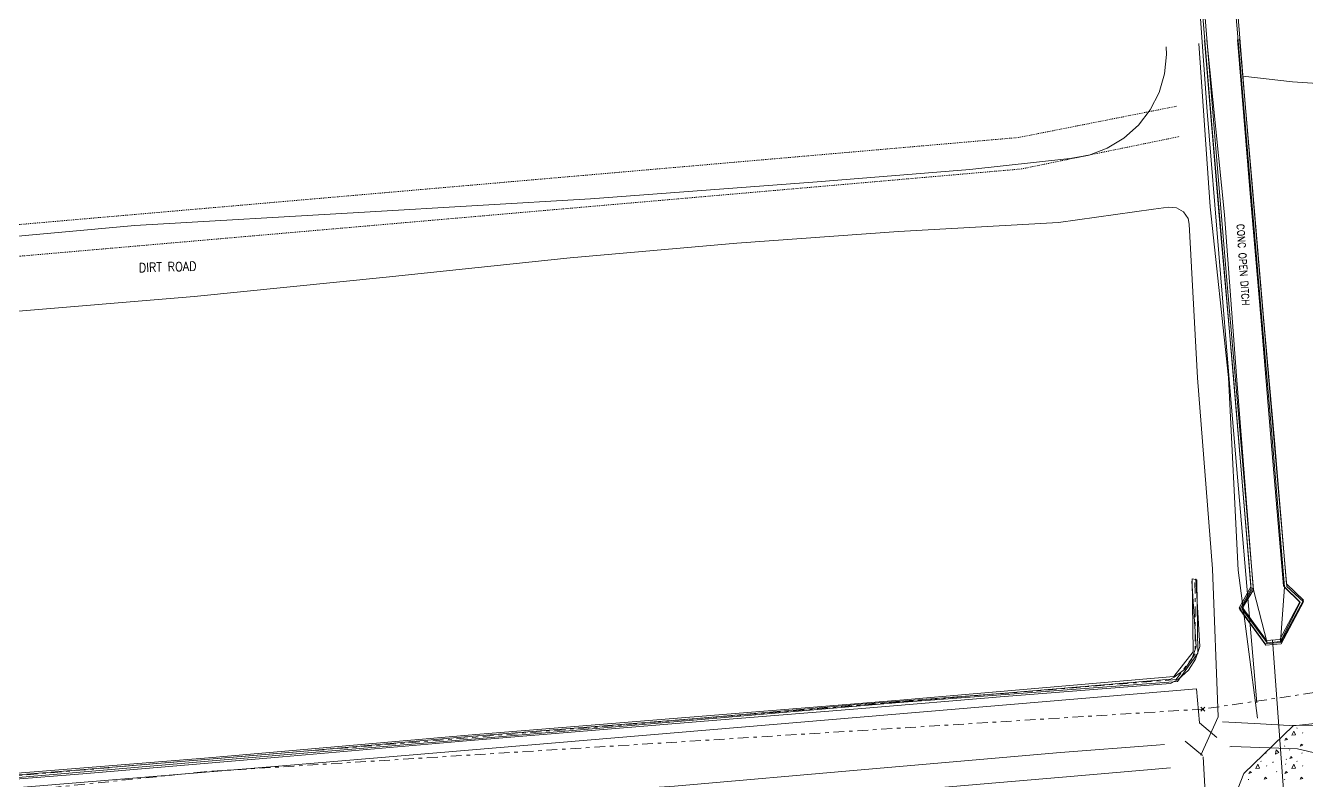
# Model space of a CAD drawing. Header units: metres. Extents: x -703672 to 3951284, y -4124475 to 4104628.
# Drawn here: x 328036.7 to 328178.7, y 4104339.4 to 4104423 of the extents above; entities that cross this region are included whole.
import ezdxf
from ezdxf.enums import TextEntityAlignment as Align

# ---------------------------------------------------------------- set-up
doc = ezdxf.new("R2010")
doc.units = ezdxf.units.M
doc.header["$MEASUREMENT"] = 0
doc.linetypes.add('DGN Style 4', pattern=[0.014126028800000004, 0.007063014400000002, -0.003531507200000001, 0, -0.003531507200000001])
doc.linetypes.add('DGN Style 7', pattern=[2.6567653376214695, 1.195544401929661, -0.5313530675242938, 0.3985148006432204, -0.5313530675242938])
for name, color, linetype, lineweight in [('C-PROP-BASE', 2, 'CONLMT', 0), ('C-ROAD-UPVD', 253, 'Continuous', 0), ('V-ANNO-PATT', 9, 'Continuous', 0), ('V-DTCH-BOTD', 252, 'Continuous', 0), ('V-DTCH-CNTR', 252, 'DGN Style 7', 0), ('V-DTCH-TOP~', 252, 'Continuous', 0), ('V-PVMT-GRVL', 9, 'Continuous', 0), ('V-ROAD-ASPH', 9, 'Continuous', 0), ('V-SITE-FENC', 251, 'FENCE', 0), ('V-SITE-STRC', 253, 'Continuous', 0), ('V-SITE-WALK', 7, 'Continuous', 0), ('V-STRM-CULV', 3, 'CULVRT', 0), ('V-TOPO-BKLN', 7, 'DGN Style 4', 0)]:
    doc.layers.add(name, color=color, linetype=linetype, lineweight=lineweight)
doc.styles.add('Style-STANDARD', font='STANDARD.shx')
doc.styles.add('Style-WORKING', font='WORKING.shx')
doc.linetypes.add('CONLMT', pattern='A,0.10417,-0.00902625,[2,dgnlstyle-tsaec.shx,S=4.133597883597883e-05,R=0,X=0,Y=0],-0.00902625', length=0.1222225)
doc.linetypes.add('CULVRT', pattern='A,0.10417,-0.009026500000000007,["C",Style-WORKING,S=0.0078125,R=0,X=-0.002799034118652344,Y=-0.00390625],-0.012933,["P",Style-WORKING,S=0.0078125,R=0,X=-0.002614498138427734,Y=-0.00390625],-0.009026499999999993', length=0.135156)
doc.linetypes.add('FENCE', pattern='A,0.1,-0.01302,[7,dgnlstyle-tsaec.shx,S=0.0001240079365079365,R=0,X=0,Y=0],-0.01302', length=0.12604)

msp = doc.modelspace()

# ---------------------------------------------------------------- linework, layer by layer
at = {"layer": 'C-PROP-BASE', "linetype": 'ByBlock'}
for p, q in [((328167.0074283276, 4104347.474535928), (328167.4564411339, 4104347.025523122)), ((328167.2321592376, 4104347.249805018), (328167.0076528346, 4104347.025298615)), ((328167.2321592376, 4104347.249805018), (328167.4568901471, 4104347.474535928))]:
    msp.add_line(p, q, dxfattribs=at)
at = {"layer": 'C-PROP-BASE', "color": 251, "linetype": 'DGN Style 7'}
msp.add_lwpolyline([(328187.445441134, 4104350.236523121), (328167.2321592374, 4104347.249805018), (328056.4761592374, 4104340.302805018), (328031.895441134, 4104337.751523121), (327998.2526528343, 4104335.392298615), (327901.5778901468, 4104327.682535928), (327842.5066528344, 4104322.350298615), (327761.854441134, 4104315.928523121), (327700.9154283279, 4104311.199535928), (327699.7364283279, 4104308.152535928), (327701.434934731, 4104292.330029524), (327748.1621592374, 4104295.672805018), (327799.734441134, 4104300.166523121), (327888.928441134, 4104307.539523121), (327931.035441134, 4104311.144523121), (328007.9748901468, 4104317.556535928), (328060.773428328, 4104322.472535928), (328102.285934731, 4104325.426029525), (328168.6741592374, 4104331.192805018), (328188.399934731, 4104330.571029525)], dxfattribs=at)
at = {"layer": 'C-ROAD-UPVD', "linetype": 'Continuous', "flags": 128}
for points in [[(328169.4149347311, 4104345.849029525), (328173.628934731, 4104345.619029525), (328176.8099347309, 4104345.436029525), (328180.1269347309, 4104345.472029524), (328182.5869347309, 4104345.681029525), (328185.1379347311, 4104346.278029525), (328186.6729347311, 4104347.103029524), (328187.9609347309, 4104348.562029525), (328189.0059347309, 4104350.810029524), (328189.4189347311, 4104352.304029525), (328189.6679347309, 4104354.221029525), (328189.739934731, 4104356.763029525), (328189.2799347311, 4104364.718029525), (328188.283934731, 4104376.946029525), (328187.214934731, 4104389.063029524), (328185.888934731, 4104404.869029525), (328185.473934731, 4104409.280029525), (328184.3339347311, 4104423.609029524), (328183.8539347309, 4104431.377029525), (328183.317934731, 4104439.095029525), (328182.550934731, 4104447.833029524), (328181.925934731, 4104455.278029525), (328181.533934731, 4104461.253029525), (328181.277934731, 4104465.816029524)], [(328204.196934731, 4104178.254029525), (328202.991934731, 4104196.134029524), (328199.7169347311, 4104235.808029525), (328195.3239347311, 4104288.930029524), (328192.845934731, 4104317.106029524), (328192.1779347309, 4104324.428029525), (328191.7719347309, 4104330.169029525), (328191.1679347309, 4104332.719029524), (328189.5909347311, 4104335.235029525), (328188.006934731, 4104337.312029525), (328185.3299347309, 4104339.629029525), (328183.263934731, 4104341.198029525), (328181.209934731, 4104342.037029525), (328177.709934731, 4104342.829029525), (328170.452934731, 4104343.098029525), (328170.2359347311, 4104343.068029525)]]:
    msp.add_lwpolyline(points, dxfattribs=at)
at = {"layer": 'V-ANNO-PATT'}
for p, q in [((328166.8450663734, 4104345.712889104, 9.731134898650758), (328168.771717117, 4104344.103596651, 9.731134898650758)), ((328177.6541435541, 4104345.156335176, 9.414936668490988), (328177.6896431412, 4104345.103039471, 9.414238743102516)), ((328165.2591273519, 4104343.71436925, 9.720145752980187), (328167.1857780954, 4104342.105076796, 9.720145752980187)), ((328178.2860391429, 4104344.592880581, 9.407403898608322), (328178.3216397457, 4104344.672774143, 9.408396776583807)), ((328174.1972226798, 4104342.337462324, 9.38122721845815), (328174.2328232834, 4104342.417455878, 9.382221365850633)), ((328176.2938286721, 4104343.172795012, 9.390572424817144), (328176.3027280612, 4104343.09290145, 9.38955281408709)), ((328176.8475249782, 4104342.701532987, 9.384257034963738), (328176.8830255818, 4104342.781526541, 9.385251242429831)), ((328178.197221958, 4104342.337462324, 9.378824274227199), (328178.2328225617, 4104342.417455878, 9.379818421619682)), ((328173.6541162485, 4104341.481331311, 9.370684729898464), (328173.6896158357, 4104341.428035606, 9.369986804509992)), ((328174.2860118374, 4104340.917876715, 9.363151960015799), (328174.3216124402, 4104340.997770277, 9.364144837991283)), ((328175.0053146793, 4104341.307545315, 9.367666768599648), (328175.0409152822, 4104341.387438877, 9.368659646575132)), ((328176.3906130148, 4104341.122060261, 9.364479800412823), (328176.4262136184, 4104341.202053816, 9.365473947805299)), ((328176.4579174661, 4104341.707313102, 9.371869268548863), (328176.4935170531, 4104341.654017396, 9.371171283086781)), ((328177.6541155268, 4104341.481331311, 9.368281785667513), (328177.6896151139, 4104341.428035606, 9.36758386027904)), ((328178.2860111156, 4104340.917876715, 9.360749015784847), (328178.3216117185, 4104340.997770277, 9.361741893760332)), ((328172.2938013666, 4104339.497791146, 9.346320486224627), (328172.3027007557, 4104339.417897584, 9.345300875494573)), ((328175.3961073033, 4104340.349622505, 9.355270986134556), (328175.4316068904, 4104340.296326799, 9.354573060746077)), ((328176.2938006449, 4104339.497791146, 9.343917541993676), (328176.3027000339, 4104339.417897584, 9.342897931263622))]:
    msp.add_line(p, q, dxfattribs=at)
at = {"layer": 'V-ANNO-PATT', "extrusion": (0.0006006876590527934, -0.01269417225921507, 0.9999192453218358), "flags": 128}
for points, elevation in [([(328177.0223706545, 4104016.27074668), (328177.2621706547, 4104016.72354668), (328177.4486706547, 4104016.306246679), (328177.0312706548, 4104016.27074668)], -51894.7179826045), ([(328173.0223706546, 4104012.59544668), (328173.2621706547, 4104013.048246679), (328173.4486706547, 4104012.630946679), (328173.0312706547, 4104012.59544668)], -51894.71798260447), ([(328177.0223706546, 4104012.595446679), (328177.2621706548, 4104013.048246681), (328177.4486706547, 4104012.63094668), (328177.0312706549, 4104012.59544668)], -51894.71798260444)]:
    msp.add_lwpolyline(points, dxfattribs=dict(at, elevation=elevation))
at = {"layer": 'V-ANNO-PATT', "extrusion": (0.0006006876698628727, -0.01269417227256787, 0.9999192453216598), "flags": 128}
for points, elevation in [([(328176.2636706526, 4104015.711246036), (328176.3701706525, 4104015.933246036), (328176.5477706526, 4104015.800046037), (328176.2636706526, 4104015.711246036)], -51894.71803386141), ([(328172.2636706525, 4104012.035946035), (328172.3701706526, 4104012.257946035), (328172.5477706526, 4104012.124746037), (328172.2636706525, 4104012.035946035)], -51894.71803386136), ([(328176.2636706526, 4104012.035946037), (328176.3701706526, 4104012.257946036), (328176.5477706523, 4104012.124746036), (328176.2636706526, 4104012.035946037)], -51894.71803386128)]:
    msp.add_lwpolyline(points, dxfattribs=dict(at, elevation=elevation))
at = {"layer": 'V-ANNO-PATT', "extrusion": (0.0006006876538932134, -0.01269417222115608, 0.9999192453223222), "flags": 128}
for points, elevation in [([(328177.9565706557, 4104015.076448638), (328178.0630706556, 4104015.298448639), (328178.2406706556, 4104015.165248639), (328177.9565706557, 4104015.076448638)], -51894.71782809062), ([(328173.9565706555, 4104011.401148637), (328174.0630706556, 4104011.623148639), (328174.2406706558, 4104011.489948639), (328173.9565706555, 4104011.401148637)], -51894.71782809072), ([(328177.9565706558, 4104011.401148639), (328178.0630706556, 4104011.62314864), (328178.2406706559, 4104011.489948637), (328177.9565706558, 4104011.401148639)], -51894.71782809071)]:
    msp.add_lwpolyline(points, dxfattribs=dict(at, elevation=elevation))
at = {"layer": 'V-ANNO-PATT', "extrusion": (0.000600687655939978, -0.01269417225747792, 0.9999192453218597), "elevation": -51894.71797649616, "flags": 128}
msp.add_lwpolyline([(328175.2127706555, 4104014.163046761), (328175.2831706551, 4104014.67054676), (328175.6011706555, 4104014.342146762), (328175.2210706554, 4104014.166046761)], dxfattribs=at)
at = {"layer": 'V-ANNO-PATT', "extrusion": (0.0006006876699047739, -0.01269417227251201, 0.9999192453216607), "elevation": -51894.71803361833, "flags": 128}
msp.add_lwpolyline([(328176.8003706525, 4104013.686546041), (328176.9069706525, 4104013.90854604), (328177.0845706526, 4104013.775346039), (328176.8003706525, 4104013.686546041)], dxfattribs=at)
at = {"layer": 'V-DTCH-BOTD'}
msp.add_polyline3d([(328167.6697645766, 4104421.385433134, 7.430472928052623), (328169.6369043214, 4104402.033349913, 7.515334482243119), (328170.9544131688, 4104384.186675567, 7.448944932455305), (328172.8225928656, 4104360.716553234, 7.455388678971822), (328171.5921633508, 4104358.552724953, 8.41247662692561), (328174.3018103733, 4104354.85857682, 6.747505806995079), (328175.7639547381, 4104354.949274003, 6.772891362368362), (328177.997207508, 4104359.149712567, 8.432473808262586), (328176.1563904924, 4104360.926479852, 7.444577086511586), (328174.7837689801, 4104377.308779457, 7.449488036805107), (328173.6956845541, 4104390.276033171, 7.469208722494969), (328172.4386259349, 4104404.834623686, 7.395757903853166), (328171.0542862643, 4104421.441540601, 7.361009399197201)], dxfattribs=at)
msp.add_polyline3d([(328167.6697645766, 4104421.385433134, 7.430472928052623), (328169.6369043214, 4104402.033349913, 7.515334482243119), (328170.9544131688, 4104384.186675567, 7.448944932455305), (328172.8225928656, 4104360.716553234, 7.455388678971822), (328171.5921633508, 4104358.552724953, 8.41247662692561), (328174.3018103733, 4104354.85857682, 6.747505806995079), (328175.7639547381, 4104354.949274003, 6.772891362368362), (328177.997207508, 4104359.149712567, 8.432473808262586), (328176.1563904924, 4104360.926479852, 7.444577086511586), (328174.7837689801, 4104377.308779457, 7.449488036805107), (328173.6956845541, 4104390.276033171, 7.469208722494969), (328172.4386259349, 4104404.834623686, 7.395757903853166), (328171.0542862643, 4104421.441540601, 7.361009399197201)], dxfattribs=at)
at = {"layer": 'V-DTCH-CNTR', "extrusion": (0.06530128671261759, -0.7885989937151128, 0.611430592189488), "elevation": -3215252.392714649, "flags": 128}
msp.add_lwpolyline([(665622.86764291, 2484413.302924959), (665645.669571981, 2484413.39369071), (665675.479704079, 2484413.38276592)], dxfattribs=at)
at = {"layer": 'V-DTCH-CNTR'}
msp.add_polyline3d([(328166.3560398786, 4104361.273004908, 7.657914997937823), (328166.3688010445, 4104353.382266067, 7.976894249058859), (328164.2534742805, 4104350.527566906, 8.071399338630812), (328133.5925106637, 4104348.055810469, 7.896157082629365), (328086.6053773959, 4104344.1411404, 7.833047497684184)], dxfattribs=at)
msp.add_polyline3d([(328166.3560398786, 4104361.273004908, 7.657914997937823), (328166.3688010445, 4104353.382266067, 7.976894249058859), (328164.2534742805, 4104350.527566906, 8.071399338630812), (328133.5925106637, 4104348.055810469, 7.896157082629365), (328086.6053773959, 4104344.1411404, 7.833047497684184)], dxfattribs=at)
at = {"layer": 'V-DTCH-TOP~'}
msp.add_line((328171.2543962546, 4104358.491268483, 9.3968763317867), (328174.1224335681, 4104354.477713409, 9.216044220028415), dxfattribs=at)
msp.add_line((328171.2543962546, 4104358.491268483, 9.3968763317867), (328174.1224335681, 4104354.477713409, 9.216044220028415), dxfattribs=at)
at = {"layer": 'V-DTCH-TOP~', "extrusion": (-0.04166432371847082, 0.4712468364149187, 0.8810167440508797), "elevation": 1920497.076317847, "flags": 128}
msp.add_lwpolyline([(-688226.1085090709, -3576485.542328771), (-688249.1926499367, -3576485.32789278), (-688278.9560204835, -3576485.281397265)], dxfattribs=at)
at = {"layer": 'V-DTCH-TOP~', "extrusion": (0.06744291315179615, -0.8112782907000764, 0.5807572543708447), "elevation": -3307633.250461575, "flags": 128}
msp.add_lwpolyline([(666934.158758082, 2359654.751590973), (666957.0154460012, 2359654.838300879), (666986.7496056021, 2359654.863369389)], dxfattribs=at)
at = {"layer": 'V-DTCH-TOP~'}
for points in [[(328174.1224335681, 4104354.477713409, 9.216044220028415), (328175.8868597369, 4104354.633997886, 9.137842558260502), (328178.3802459145, 4104359.308768348, 9.175893295880016), (328176.5197732621, 4104361.150623052, 9.275893126920408), (328175.1411663076, 4104377.451835006, 9.5282103335797), (328173.9573502758, 4104390.638242097, 9.47843239609243), (328172.7312941953, 4104405.003743632, 9.45587403392949), (328171.3099920459, 4104421.540952829, 9.37594746848552)], [(328174.1224335681, 4104354.477713409, 9.216044220028415), (328175.8868597369, 4104354.633997886, 9.137842558260502), (328178.3802459145, 4104359.308768348, 9.175893295880016), (328176.5197732621, 4104361.150623052, 9.275893126920408), (328175.1411663076, 4104377.451835006, 9.5282103335797), (328173.9573502758, 4104390.638242097, 9.47843239609243), (328172.7312941953, 4104405.003743632, 9.45587403392949), (328171.3099920459, 4104421.540952829, 9.37594746848552)], [(328167.4073106594, 4104421.343349601, 9.477695561165149), (328169.0544431836, 4104401.898734552, 9.530618299612868), (328170.622556912, 4104384.073883673, 9.435184034219546), (328172.5431292093, 4104360.802568661, 9.373668356972601), (328171.2543962546, 4104358.491268483, 9.3968763317867)], [(328167.4073106594, 4104421.343349601, 9.477695561165149), (328169.0544431836, 4104401.898734552, 9.530618299612868), (328170.622556912, 4104384.073883673, 9.435184034219546), (328172.5431292093, 4104360.802568661, 9.373668356972601), (328171.2543962546, 4104358.491268483, 9.3968763317867)], [(328166.561905005, 4104361.563289249, 8.314546553155324), (328166.6820269811, 4104353.441871958, 8.319626904103153), (328164.4090279861, 4104350.319492191, 8.307865754065567), (328133.604685827, 4104347.968598997, 8.235924082626738), (328086.5747488971, 4104343.956996401, 8.239326428682155)], [(328166.561905005, 4104361.563289249, 8.314546553155324), (328166.6820269811, 4104353.441871958, 8.319626904103153), (328164.4090279861, 4104350.319492191, 8.307865754065567), (328133.604685827, 4104347.968598997, 8.235924082626738), (328086.5747488971, 4104343.956996401, 8.239326428682155)], [(328166.561905005, 4104361.563289249, 8.314546553155324), (328166.0454710235, 4104361.705071463, 8.356554646392702), (328166.1522014316, 4104353.602095727, 8.317637149507846), (328164.0173142993, 4104350.860571424, 8.301429011232088), (328133.6100953913, 4104348.228301704, 8.282763376592854), (328086.6020656413, 4104344.416709495, 8.241367112068318)], [(328166.561905005, 4104361.563289249, 8.314546553155324), (328166.0454710235, 4104361.705071463, 8.356554646392702), (328166.1522014316, 4104353.602095727, 8.317637149507846), (328164.0173142993, 4104350.860571424, 8.301429011232088), (328133.6100953913, 4104348.228301704, 8.282763376592854), (328086.6020656413, 4104344.416709495, 8.241367112068318)]]:
    msp.add_polyline3d(points, dxfattribs=at)
at = {"layer": 'V-PVMT-GRVL', "linetype": 'Continuous'}
msp.add_line((328168.9389677484, 4104346.383976166, 9.596736698033617), (328167.0016210733, 4104342.141896567, 9.514535371467346), dxfattribs=at)
for points in [[(327904.8941486503, 4104384.349553173, 7.649499443213998), (327930.3047892101, 4104389.061757298, 7.66041450075744), (327956.9950572168, 4104393.253042408, 7.594784514513272), (327973.185093741, 4104394.897849075, 7.604787403898001), (327997.9661207724, 4104396.830996287, 7.663863315977551), (328024.0539711491, 4104398.600709626, 7.730585438380579), (328048.7794106845, 4104400.827706905, 7.959883273692739), (328074.2765193481, 4104402.309186641, 8.027972856747411), (328099.335624176, 4104403.817882222, 8.36450873807074), (328124.4526680995, 4104405.680197431, 8.424254247842242), (328141.383928054, 4104407.065589853, 8.427869318083353), (328152.4852677135, 4104408.289394715, 8.515807884920484), (328154.6077177707, 4104408.657533262, 8.620224830274793), (328156.6258147007, 4104409.410928919, 8.724641775624072), (328158.4702727039, 4104410.52371592, 8.829058720976136), (328160.0777673945, 4104411.957689788, 8.933475666338047), (328161.3931098695, 4104413.66361898, 9.000017692630855), (328162.3711414678, 4104415.582935115, 9.06655971892824), (328162.9782841679, 4104417.649743761, 9.133101745234796), (328163.1936933975, 4104419.793086734, 9.199643771534802), (328163.168628271, 4104420.646782025, 9.226026034382102)], [(327904.8941486503, 4104384.349553173, 7.649499443213998), (327930.3047892101, 4104389.061757298, 7.66041450075744), (327956.9950572168, 4104393.253042408, 7.594784514513272), (327973.185093741, 4104394.897849075, 7.604787403898001), (327997.9661207724, 4104396.830996287, 7.663863315977551), (328024.0539711491, 4104398.600709626, 7.730585438380579), (328048.7794106845, 4104400.827706905, 7.959883273692739), (328074.2765193481, 4104402.309186641, 8.027972856747411), (328099.335624176, 4104403.817882222, 8.36450873807074), (328124.4526680995, 4104405.680197431, 8.424254247842242), (328141.383928054, 4104407.065589853, 8.427869318083353), (328152.4852677135, 4104408.289394715, 8.515807884920484), (328154.6077177707, 4104408.657533262, 8.620224830274793), (328156.6258147007, 4104409.410928919, 8.724641775624072), (328158.4702727039, 4104410.52371592, 8.829058720976136), (328160.0777673945, 4104411.957689788, 8.933475666338047), (328161.3931098695, 4104413.66361898, 9.000017692630855), (328162.3711414678, 4104415.582935115, 9.06655971892824), (328162.9782841679, 4104417.649743761, 9.133101745234796), (328163.1936933975, 4104419.793086734, 9.199643771534802), (328163.168628271, 4104420.646782025, 9.226026034382102)], [(328166.7896494257, 4104421.033016184, 9.38877661452176), (328168.0357198652, 4104402.899089624, 9.293097156335811), (328170.0729238456, 4104383.99042369, 9.378393800544373), (328171.1255088178, 4104362.646985087, 9.422772967173437), (328173.2953868124, 4104346.241301473, 9.586599761648763)], [(328166.7896494257, 4104421.033016184, 9.38877661452176), (328168.0357198652, 4104402.899089624, 9.293097156335811), (328170.0729238456, 4104383.99042369, 9.378393800544373), (328171.1255088178, 4104362.646985087, 9.422772967173437), (328173.2953868124, 4104346.241301473, 9.586599761648763)], [(327898.0551420271, 4104374.035969342, 7.808216374213693), (327917.7170107868, 4104378.277375199, 7.734527624100011), (327948.6987268422, 4104382.712188131, 7.802320592817608), (327972.8310356059, 4104385.457839627, 7.705555992323909), (327992.2204532472, 4104387.487897599, 7.825081613682983), (328012.9924412166, 4104389.227236845, 7.76301910016138), (328034.5630051477, 4104391.247748222, 7.943167274416851), (328055.3684270678, 4104392.963819609, 8.046622429700221), (328076.6541499609, 4104395.118719407, 8.080060552535556), (328097.0799314012, 4104397.248397358, 8.324513472868887), (328115.5593558722, 4104398.905815197, 8.36759297288102), (328133.468496207, 4104400.174814878, 8.384387696152032), (328151.2364059477, 4104401.18117301, 8.498711192605512), (328161.7461170653, 4104402.641731449, 8.920710621583908), (328163.434171063, 4104402.876324149, 8.920710621583908), (328164.3225606318, 4104402.800371907, 8.9855321935107), (328165.0909461575, 4104402.348057357, 9.05035376541985), (328165.5885031081, 4104401.608164222, 9.115175337354387), (328165.7208891784, 4104400.989373999, 9.1611794429555), (328166.6231078266, 4104383.948904086, 9.347602941925047), (328168.2954998684, 4104362.789412008, 9.42111623710774), (328168.9389677484, 4104346.383976166, 9.596736698033617)], [(327898.0551420271, 4104374.035969342, 7.808216374213693), (327917.7170107868, 4104378.277375199, 7.734527624100011), (327948.6987268422, 4104382.712188131, 7.802320592817608), (327972.8310356059, 4104385.457839627, 7.705555992323909), (327992.2204532472, 4104387.487897599, 7.825081613682983), (328012.9924412166, 4104389.227236845, 7.76301910016138), (328034.5630051477, 4104391.247748222, 7.943167274416851), (328055.3684270678, 4104392.963819609, 8.046622429700221), (328076.6541499609, 4104395.118719407, 8.080060552535556), (328097.0799314012, 4104397.248397358, 8.324513472868887), (328115.5593558722, 4104398.905815197, 8.36759297288102), (328133.468496207, 4104400.174814878, 8.384387696152032), (328151.2364059477, 4104401.18117301, 8.498711192605512), (328161.7461170653, 4104402.641731449, 8.920710621583908), (328163.434171063, 4104402.876324149, 8.920710621583908), (328164.3225606318, 4104402.800371907, 8.9855321935107), (328165.0909461575, 4104402.348057357, 9.05035376541985), (328165.5885031081, 4104401.608164222, 9.115175337354387), (328165.7208891784, 4104400.989373999, 9.1611794429555), (328166.6231078266, 4104383.948904086, 9.347602941925047), (328168.2954998684, 4104362.789412008, 9.42111623710774), (328168.9389677484, 4104346.383976166, 9.596736698033617)]]:
    msp.add_polyline3d(points, dxfattribs=at)
at = {"layer": 'V-ROAD-ASPH', "linetype": 'Continuous', "elevation": 4.616177330402238, "flags": 128}
for points in [[(328087.2982848072, 4104337.303556819), (328108.6432848072, 4104338.70855682), (328129.7282848072, 4104340.54955682), (328151.4282848073, 4104342.425556819), (328162.0522848073, 4104343.260556819), (328162.9572848072, 4104343.33355682)], [(328163.6452848073, 4104340.74155682), (328151.6612848073, 4104339.703556819), (328121.6982848072, 4104337.143556819), (328090.1832848073, 4104334.37055682), (328087.5802848073, 4104334.09755682)]]:
    msp.add_lwpolyline(points, dxfattribs=at)
at = {"layer": 'V-SITE-FENC', "linetype": 'FENCE', "ltscale": 40}
msp.add_line((328171.6674631444, 4104417.383167629, 9.396476460913476), (328171.3287602552, 4104421.484836227, 9.43930150542137), dxfattribs=at)
msp.add_line((328171.6674631444, 4104417.383167629, 9.396476460913476), (328171.3287602552, 4104421.484836227, 9.43930150542137), dxfattribs=at)
at = {"layer": 'V-SITE-FENC', "elevation": 9.490455162155428, "flags": 128}
msp.add_lwpolyline([(328173.1971831211, 4104347.948258409), (328170.3008360174, 4104382.01613368), (328167.6883691166, 4104413.476871116), (328165.2309667204, 4104447.944193415)], dxfattribs=at)
at = {"layer": 'V-SITE-FENC', "color": 251, "elevation": 9.697287824032117, "flags": 128}
msp.add_lwpolyline([(328167.2554024343, 4104341.967417121), (328167.9041745007, 4104330.699334947), (327920.1920918804, 4104310.091838651), (327701.1329890725, 4104291.917488553), (327699.2897886803, 4104307.747507098), (327700.199021834, 4104310.787963391), (327793.9514147392, 4104318.488405575), (327936.7867562997, 4104330.388948529), (328065.1709897496, 4104340.948514685), (328166.5108355181, 4104349.482051912), (328166.8450663734, 4104345.712889104)], dxfattribs=at)
at = {"layer": 'V-SITE-FENC', "linetype": 'FENCE', "ltscale": 40}
msp.add_polyline3d([(328171.6674631444, 4104417.383167629, 9.396476460913476), (328177.1858821705, 4104416.766041836, 8.024462829843543), (328183.2486399116, 4104416.345845772, 9.36464303443266), (328184.9362096304, 4104398.276073555, 9.57075447949211), (328187.216925668, 4104374.762362749, 9.496939192591313), (328187.3009373049, 4104352.852085376, 9.97275569256118), (328186.4385737269, 4104350.065613259, 9.90319174797434), (328184.2517253949, 4104347.985203469, 9.814485110408157), (328181.3480798219, 4104346.53960842, 9.74651224920217)], dxfattribs=at)
at = {"layer": 'V-SITE-FENC', "ltscale": 60}
msp.add_polyline3d([(328171.6674631444, 4104417.383167629, 9.396476460913476), (328177.1858821705, 4104416.766041836, 8.024462829843543), (328183.2486399116, 4104416.345845772, 9.36464303443266), (328184.9362096304, 4104398.276073555, 9.57075447949211), (328187.216925668, 4104374.762362749, 9.496939192591313), (328187.3009373049, 4104352.852085376, 9.97275569256118), (328186.4385737269, 4104350.065613259, 9.90319174797434), (328184.2517253949, 4104347.985203469, 9.814485110408157), (328181.3480798219, 4104346.53960842, 9.74651224920217)], dxfattribs=at)
at = {"layer": 'V-SITE-STRC'}
for p, q in [((328172.8413662242, 4104360.485865627, 7.347406431231732), (328174.3759166997, 4104354.601015216, 7.117095873710674)), ((328176.2846645131, 4104360.753163139, 7.309176805085031), (328175.8452902447, 4104354.753323223, 7.083631624137773))]:
    msp.add_line(p, q, dxfattribs=at)
for points in [[(328169.2937450945, 4104452.673137601, 9.293853177285882), (328170.3663661061, 4104433.550707042, 9.36226537785705), (328171.8926542628, 4104414.781541532, 9.432674027276605), (328173.5147591192, 4104395.589418598, 9.422454576638671), (328175.0716195884, 4104377.712850077, 9.400875470818015), (328176.5324129498, 4104360.834608478, 9.368630624489306), (328178.4063672759, 4104359.147959447, 9.080738710506466), (328175.9105692632, 4104354.495590603, 9.116315741588807), (328174.1955675083, 4104354.342672058, 9.12083440269415), (328171.3310427876, 4104358.301650701, 9.100451106648833), (328172.5803772807, 4104360.58981265, 9.354355524299578), (328170.9773603959, 4104379.471115757, 9.428517192713898), (328169.7585288116, 4104393.862137577, 9.39095507207886), (328168.3488471567, 4104410.629446208, 9.436456693178542), (328166.4603077311, 4104433.402394042, 9.41365196600838), (328165.385228943, 4104452.477325303, 9.296609757956254)], [(328169.0078050878, 4104452.662796756, 7.284465443559434), (328170.1063700694, 4104433.54956595, 7.349979710945462), (328171.6860993654, 4104414.781040743, 7.384413819929435), (328173.3146156861, 4104395.585098291, 7.387820672401411), (328174.8595462305, 4104377.712203192, 7.391004315453138), (328176.284664513, 4104360.753163139, 7.309176805085031), (328178.020915196, 4104359.050555138, 8.326349368991401), (328175.8452902447, 4104354.753323223, 7.08363162410636), (328174.3759166998, 4104354.601015216, 7.117095873691902), (328171.5414435996, 4104358.3773416, 8.323699464331057), (328172.8413662242, 4104360.485865627, 7.347406431231732), (328171.2015396837, 4104379.496931372, 7.427310671828494), (328169.9651801611, 4104393.89603348, 7.436240637574983), (328168.5509216939, 4104410.71022814, 7.391725638883386), (328166.7166173224, 4104433.38701443, 7.398646663044566), (328165.6409991282, 4104452.462221947, 7.292460530927499)], [(328166.0192504574, 4104361.443051462, 8.244900662783309), (328166.4951908929, 4104354.146196723, 8.174316769594363), (328166.0123307607, 4104352.805311022, 8.163167109788532), (328165.1774741267, 4104351.650260041, 8.152017449984896), (328164.0557431242, 4104350.771142343, 8.13149467759228), (328163.6361050166, 4104350.553582348, 8.124687977427591), (328145.2740387351, 4104349.025938726, 8.169224002801435), (328129.3453565022, 4104347.800421403, 8.13836352428671), (328111.5225094273, 4104346.259502687, 8.120349684147428), (328085.4003001296, 4104344.188827393, 8.144858174112855), (328065.0491860441, 4104342.368531628, 8.146692802788792), (328043.179505629, 4104340.556695519, 8.102942553671802), (328026.2076565398, 4104339.183787999, 8.167892654489094), (328002.1005915335, 4104337.234857418, 8.087805106332134), (327973.0206079056, 4104334.831093129, 8.12455129514656), (327954.6347780947, 4104333.278206613, 8.056793184142606), (327936.7672833859, 4104331.79874699, 8.084790991287676), (327915.5732964345, 4104329.980190682, 8.081961505379013), (327895.6603699841, 4104328.339690857, 8.11404452468571), (327875.43504624, 4104326.726389127, 8.102195010386936), (327855.5572366081, 4104325.065555626, 8.127589026793949), (327833.5270222186, 4104323.171874917, 8.147451261190028)], [(328166.4660269804, 4104361.691812518, 8.20669919672833), (328166.8778446249, 4104354.205169484, 8.182626189144713), (328166.4306356534, 4104352.791511199, 8.163408180317418), (328165.6233466977, 4104351.547843176, 8.144190171488546), (328164.5142008428, 4104350.56386092, 8.12917984308794), (328163.6383038349, 4104350.084840562, 8.119073199150229), (328145.1862298803, 4104348.641081944, 8.169667487301567), (328129.4296618348, 4104347.318716499, 8.142586957392957), (328111.4984629374, 4104345.877539522, 8.142398017585144), (328085.5867442056, 4104343.734293419, 8.157055576682453), (328065.1845344739, 4104341.975645281, 8.14305003508936), (328043.044151119, 4104340.081021681, 8.103718167949026), (328026.2133764587, 4104338.745307095, 8.153051309437615), (328002.0477346665, 4104336.75547822, 8.120566761907313), (327972.7630579766, 4104334.363346337, 8.166204978588098), (327954.7223100093, 4104332.878235096, 8.124864211781372), (327936.6176270965, 4104331.417559657, 8.103760500453923), (327915.3722418122, 4104329.586645352, 8.09897656976483), (327895.6611530717, 4104327.943355427, 8.127189991091058), (327875.4460928397, 4104326.295540004, 8.103267100358806), (327855.7212036039, 4104324.666829117, 8.118367221187768), (327833.5854543365, 4104322.723163737, 8.146558987625795)]]:
    msp.add_polyline3d(points, dxfattribs=at)
at = {"layer": 'V-SITE-WALK', "linetype": 'Continuous'}
msp.add_polyline3d([(328169.8408818915, 4104331.27232919, 9.488245470417645), (328170.12314565, 4104335.875095386, 9.325217018135397), (328171.7869714647, 4104340.110392204, 9.457415475739886), (328177.2363941449, 4104345.40308795, 9.463230813705252), (328181.3850404441, 4104345.851826493, 9.508821115340574)], dxfattribs=at)
at = {"layer": 'V-STRM-CULV', "ltscale": 70.34061896085076}
msp.add_line((328174.9642229783, 4104354.927794418, 6.73849963136928), (328177.1191263639, 4104325.556051097, 5.598843447069257), dxfattribs=at)
msp.add_line((328174.9642229783, 4104354.927794418, 6.73849963136928), (328177.1191263639, 4104325.556051097, 5.598843447069257), dxfattribs=at)
at = {"layer": 'V-TOPO-BKLN', "flags": 128}
for points in [[(328146.7855115773, 4104410.59810737), (328164.3063189427, 4104414.061598922)], [(327737.154183099, 4104347.142076793), (327737.4924784765, 4104347.206962622), (327737.7179387832, 4104347.252722614), (327739.4895917804, 4104347.629818393), (327739.9174814805, 4104347.726843914), (327741.8653324679, 4104348.180650613), (327743.813183457, 4104348.634457313), (327744.5679442184, 4104348.810311177), (327745.7585156719, 4104349.087443802), (327747.7064550273, 4104349.540871057), (327749.6543943827, 4104349.994298312), (327751.602333738, 4104350.447725567), (327753.5502730966, 4104350.901152823), (327754.3064454359, 4104351.077171643), (327755.4976387896, 4104351.354392098), (327757.4455986922, 4104351.807731038), (327759.1769900251, 4104352.210669061), (327759.3941416696, 4104352.261213573), (327761.3420810251, 4104352.714640828), (327763.2900203805, 4104353.168068083), (327765.2379597357, 4104353.621495339), (327767.1858990904, 4104354.074922595), (327768.9166628245, 4104354.477797277), (327769.1358006056, 4104354.528832651), (327771.0836721755, 4104354.982550971), (327773.0315437468, 4104355.436269289), (327773.7872065449, 4104355.612294496), (327774.9774899586, 4104355.889360072), (327776.925429314, 4104356.342787327), (327778.8733686693, 4104356.796214582), (327780.8213080279, 4104357.249641838), (327782.7692473801, 4104357.703069094), (327784.7171867355, 4104358.156496349), (327786.6651260901, 4104358.609923604), (327788.3952575639, 4104359.012653571), (327788.6124875939, 4104359.063208425), (327790.5604474958, 4104359.516547366), (327792.5084074031, 4104359.969886306), (327793.265802157, 4104360.146150989), (327794.4569340225, 4104360.423411609), (327796.4048733778, 4104360.876838864), (327798.1359251525, 4104361.279780595), (327798.3553338676, 4104361.330887102), (327800.3031848551, 4104361.784693802), (327802.2510358435, 4104362.238500501), (327803.0048913361, 4104362.414145825), (327804.1958487185, 4104362.691311365), (327806.1438086205, 4104363.144650306), (327807.8754359239, 4104363.547643244), (327808.0923429137, 4104363.598130844), (327810.0402822691, 4104364.051558099), (327811.9882216245, 4104364.504985354), (327813.9361609799, 4104364.95841261), (327815.8841003352, 4104365.411839865), (327817.8320396906, 4104365.86526712), (327819.779979046, 4104366.318694375), (327821.7279184029, 4104366.772121631), (327822.4840696959, 4104366.9481355), (327823.6752962578, 4104367.225363684), (327825.6232561644, 4104367.678702624), (327827.3546142858, 4104368.081632917), (327827.5742853135, 4104368.132798092), (327829.5221363042, 4104368.586604791), (327831.4699872978, 4104369.040411491), (327832.2247312009, 4104369.216261133), (327833.4153879372, 4104369.493413609), (327835.3633272926, 4104369.946840865), (327837.0937034626, 4104370.349627754), (327837.3106974805, 4104370.400127683), (327839.2586573825, 4104370.853466623), (327841.2066172897, 4104371.306805564), (327841.9642480565, 4104371.483125172), (327843.1551352242, 4104371.76032887), (327845.1030745796, 4104372.213756126), (327847.0510139349, 4104372.667183381), (327848.9989532903, 4104373.120610636), (327850.9468926458, 4104373.574037891), (327852.8948320011, 4104374.027465146), (327854.8427713558, 4104374.480892402), (327856.5734498062, 4104374.883747232), (327856.792620092, 4104374.934790405), (327858.7404916619, 4104375.388508725), (327860.6883632371, 4104375.842227043), (327861.4439935274, 4104376.018244452), (327862.6343622238, 4104376.29532988), (327864.5823015792, 4104376.748757136), (327866.5302409346, 4104377.202184391), (327868.47818029, 4104377.655611646), (327870.4261196484, 4104378.109038901), (327871.1825155962, 4104378.285109682), (327872.3735061868, 4104378.562282951), (327874.3214660934, 4104379.015621891), (327876.0530601853, 4104379.4186071), (327876.269988217, 4104379.469099646), (327878.217927577, 4104379.922526906), (327880.1658669324, 4104380.375954161), (327882.1138062878, 4104380.829381417), (327884.0617456432, 4104381.282808672), (327885.7927121342, 4104381.685730551), (327886.0121377039, 4104381.73684128), (327887.9599886914, 4104382.19064798), (327889.9078396842, 4104382.644454679), (327890.6598939369, 4104382.81968816), (327891.8510952267, 4104383.096182125), (327893.7993145612, 4104383.548390239), (327895.0353318345, 4104383.835286602), (327895.497100624, 4104383.945426168), (327895.6827532809, 4104383.987670671), (327897.6331328655, 4104384.430478551), (327899.4763170862, 4104384.849122841), (327899.5191034751, 4104384.858801491), (327900.1643129199, 4104385.002929658), (327901.4168648832, 4104385.275190943), (327903.3712731774, 4104385.699874278), (327903.8994945031, 4104385.814867037), (327904.8472017467, 4104386.015031744), (327905.2048008668, 4104386.089293933), (327907.1631372492, 4104386.495491736), (327908.3396691066, 4104386.739699117), (327909.0634864005, 4104386.885362812), (327909.550233614, 4104386.983424085), (327910.9611285272, 4104387.260555648), (327912.7796063477, 4104387.617808303), (327912.8594400266, 4104387.633318584), (327914.2536175189, 4104387.902137739), (327914.7652140957, 4104387.997674695), (327916.7312997064, 4104388.364509404), (327917.228831901, 4104388.457518408), (327918.6321184104, 4104388.712514157), (327918.9663183953, 4104388.773381919), (327920.543589831, 4104389.052321572), (327921.6891230649, 4104389.25501154), (327922.4531760338, 4104389.386053443), (327923.6942114881, 4104389.598919372), (327924.3663250773, 4104389.71162113), (327926.1557695194, 4104390.01160196), (327926.2725600087, 4104390.03045028), (327928.247211359, 4104390.347937226), (327928.4254222821, 4104390.376724286), (327930.1653720505, 4104390.648567296), (327930.6302158264, 4104390.7213307), (327932.0780879671, 4104390.941650419), (327933.1639215927, 4104391.106977714), (327933.9952377012, 4104391.228875478), (327935.1082526497, 4104391.39212987), (327935.9124410435, 4104391.506178029), (327937.8926758704, 4104391.786782537), (327937.9129917443, 4104391.789814627), (327939.5951780566, 4104392.02142024), (327939.7486557522, 4104392.041644224), (327941.7316713727, 4104392.301849539), (327942.6667950255, 4104392.424678902), (327943.6641644813, 4104392.550337926), (327944.0907520544, 4104392.60420945), (327945.5792627513, 4104392.786448313), (327947.4257813156, 4104393.012545785), (327947.5062711334, 4104393.021962652), (327948.5872243179, 4104393.147736893), (327949.4313664797, 4104393.242673909), (327951.4188808555, 4104393.465971536), (327952.1923995227, 4104393.553045252), (327953.0901348962, 4104393.649649286), (327953.2834556077, 4104393.669482279), (327955.2731223771, 4104393.872685574), (327956.9566704568, 4104394.044832519), (327957.1885131373, 4104394.067682503), (327957.5899931942, 4104394.107137684), (327959.1316560255, 4104394.249115638), (327961.1232507103, 4104394.432440639), (327961.7400966998, 4104394.489367705), (327962.1372337603, 4104394.522505522), (327963.05228847, 4104394.602651102), (327965.0446802532, 4104394.777155853), (327966.67699845, 4104394.920139674), (327967.0335146331, 4104394.951124689), (327969.0260196534, 4104395.124294381), (327971.018524678, 4104395.297464073), (327971.658346482, 4104395.353071332), (327973.0135081503, 4104395.47111089), (327975.0059786275, 4104395.644677571), (327976.9984491047, 4104395.818244253), (327978.9909195819, 4104395.991810936), (327980.9833900621, 4104396.165377617), (327981.6212492844, 4104396.220951785), (327982.9735947378, 4104396.338508461), (327984.9660967669, 4104396.511712664), (327986.6015969857, 4104396.653883416), (327986.9608767076, 4104396.685171328), (327988.9533471848, 4104396.858738011), (327990.9458176621, 4104397.032304693), (327992.9382881392, 4104397.205871375), (327994.9307586171, 4104397.379438057), (327996.5640866142, 4104397.521729622), (327996.9207532353, 4104397.55272771), (327998.9132582527, 4104397.725897403), (328000.9057632714, 4104397.899067094), (328001.5454346463, 4104397.954661279), (328002.9007229118, 4104398.072711963), (328004.8931933889, 4104398.246278645), (328006.885663869, 4104398.419845327), (328008.8781343433, 4104398.59341201), (328010.8706048212, 4104398.766978692), (328011.5081307036, 4104398.822524596), (328012.8606286184, 4104398.940070922), (328014.8531336372, 4104399.113240614), (328016.4894787312, 4104399.255456253), (328016.8483030318, 4104399.286709125), (328018.8407705021, 4104399.460310396), (328020.8332379701, 4104399.633911667), (328021.4698267603, 4104399.689387911), (328022.8230641627, 4104399.806998508), (328024.8155691851, 4104399.9801682), (328026.4511747915, 4104400.12231957), (328026.810526228, 4104400.153612989), (328028.8029967023, 4104400.327179672), (328030.7954671795, 4104400.500746353), (328032.7879376567, 4104400.674313035), (328034.780408136, 4104400.847879718), (328036.4138708475, 4104400.990182885), (328036.7704345285, 4104401.021172029), (328038.7629395458, 4104401.19434172), (328040.7554445726, 4104401.367511412), (328041.3952188779, 4104401.423114543), (328042.7503724322, 4104401.541153623), (328044.7428429065, 4104401.714720305), (328046.7353133837, 4104401.888286988), (328048.7277838637, 4104402.06185367), (328050.7202543345, 4104402.235420352), (328051.3581170686, 4104402.290994615), (328052.7105100225, 4104402.40855542), (328054.7030120503, 4104402.581759622), (328056.3384647705, 4104402.723926245), (328056.6977409866, 4104402.755214062), (328058.6902114666, 4104402.928780744), (328060.682681941, 4104403.102347427), (328062.6751524181, 4104403.275914109), (328064.6676228968, 4104403.449480791), (328066.3009590119, 4104403.591772834), (328066.6576731278, 4104403.62277505), (328068.6501781509, 4104403.795944741), (328070.6426831661, 4104403.969114434), (328071.2823070424, 4104404.024704492), (328072.6375871907, 4104404.142754698), (328074.6300576679, 4104404.31632138), (328076.6225281451, 4104404.489888062), (328078.6149986223, 4104404.663454744), (328080.6074691031, 4104404.837021425), (328081.2450031012, 4104404.892567807), (328082.5975485138, 4104405.010118262), (328084.5900535361, 4104405.183287953), (328086.2263511317, 4104405.325499466), (328086.5850627922, 4104405.356740059), (328088.5775317689, 4104405.530324034), (328090.5700007401, 4104405.70390801), (328092.5624697168, 4104405.877491984), (328094.5549386879, 4104406.05107596), (328096.1880471899, 4104406.193362782), (328096.544911711, 4104406.22437807), (328098.5374167312, 4104406.397547762), (328100.5299217536, 4104406.570717453), (328101.1693952167, 4104406.626294439), (328102.5248019361, 4104406.74435577), (328104.5172724132, 4104406.917922451), (328106.5097428904, 4104407.091489134), (328108.5022133676, 4104407.265055816), (328110.4946838476, 4104407.438622498), (328111.1320912733, 4104407.494157755), (328112.484787097, 4104407.611721282), (328114.4772921173, 4104407.784890974), (328116.1134392996, 4104407.927089413), (328116.472177663, 4104407.958329722), (328118.4646481402, 4104408.131896405), (328120.4571186167, 4104408.305463086), (328121.0947873294, 4104408.361021071), (328122.4472298102, 4104408.47856258), (328124.4397348312, 4104408.651732272), (328126.076135357, 4104408.793952729), (328126.4347109898, 4104408.825181609), (328128.4271799665, 4104408.998765584), (328130.4196489405, 4104409.17234956), (328132.4121179117, 4104409.345933535), (328134.4045868883, 4104409.51951751), (328136.0378314067, 4104409.661816046), (328136.3945930074, 4104409.692822389), (328138.3870980276, 4104409.86599208), (328140.3796030472, 4104410.039161772), (328141.0191794406, 4104410.094747703), (328142.3744514567, 4104410.212797429), (328144.3669219298, 4104410.386364112), (328146.0028903366, 4104410.528875438), (328146.3623050764, 4104410.560661421), (328146.7855115773, 4104410.59810737)], [(328147.0939916628, 4104407.111728154), (328164.5651053462, 4104410.692146475)], [(327737.8830622836, 4104343.718357332), (327738.4193434263, 4104343.823610845), (327740.2409446969, 4104344.211338099), (327740.7015642654, 4104344.315785234), (327745.3621073119, 4104345.401601013), (327769.9294821802, 4104351.120010331), (327775.7713915581, 4104352.480588996), (327789.4059770624, 4104355.65434139), (327799.1491304861, 4104357.922091557), (327803.7990560775, 4104359.005436046), (327824.4687422824, 4104363.816486537), (327828.3680533096, 4104364.723995877), (327833.0188940884, 4104365.807550921), (327857.5863046204, 4104371.525968773), (327863.4282636915, 4104372.886558773), (327886.8059543435, 4104378.328050399), (327891.4540641112, 4104379.410979646), (327895.8319554311, 4104380.427146338), (327896.4846383146, 4104380.580768795), (327900.2941284987, 4104381.445689097), (327900.9273441701, 4104381.587115947), (327904.6429470069, 4104382.394738622), (327905.5704782883, 4104382.590579811), (327909.0507532869, 4104383.312694698), (327910.2410329304, 4104383.552273213), (327913.5339204948, 4104384.198922554), (327914.9162665572, 4104384.465439287), (327917.8710799737, 4104385.016949064), (327919.592334695, 4104385.329822192), (327922.2987645724, 4104385.80851517), (327924.285882981, 4104386.149292603), (327926.7344715229, 4104386.559775779), (327928.981325019, 4104386.921153111), (327931.1706993754, 4104387.263314285), (327933.6905794891, 4104387.646828663), (327935.6161237122, 4104387.929173476), (327938.4043431389, 4104388.324475711), (327940.0725592272, 4104388.554129193), (327943.1223846836, 4104388.954457286), (327944.5285613016, 4104389.13169983), (327947.8511399773, 4104389.538489077), (327948.9918895953, 4104389.671209027), (327952.5834203312, 4104390.074956304), (327953.6548650571, 4104390.189244497), (327957.3124678255, 4104390.562964023), (327957.9326627398, 4104390.623952707), (327962.0610927541, 4104391.00411857), (327962.4348853364, 4104391.035176469), (327966.9823912647, 4104391.433488669), (327971.9617385943, 4104391.866245648), (327981.9249882339, 4104392.734156315), (327987.2643057182, 4104393.198348861), (327997.2244711822, 4104394.065930411), (328001.8488264638, 4104394.46783557), (328011.8118699566, 4104395.335729152), (328017.1517514081, 4104395.799888337), (328021.7736348168, 4104396.202598461), (328027.1139264347, 4104396.666788012), (328037.0741524373, 4104397.534374726), (328041.6986120589, 4104397.936288953), (328051.6618560252, 4104398.804199145), (328057.0011708756, 4104399.268391671), (328066.9613909918, 4104400.135977743), (328071.5856984564, 4104400.537878748), (328081.5487423538, 4104401.405772364), (328086.8884786718, 4104401.869916446), (328096.8486588553, 4104402.737583314), (328101.4727869307, 4104403.139468722), (328111.435830526, 4104404.007362311), (328116.7755916918, 4104404.471505947), (328121.3985339581, 4104404.874226271), (328126.7381272889, 4104405.338358033), (328136.6983401118, 4104406.206027629), (328141.3225696293, 4104406.607921852), (328146.308962163, 4104407.042283183), (328147.0939916628, 4104407.111728154)]]:
    msp.add_lwpolyline(points, dxfattribs=at)

# ---------------------------------------------------------------- texts
at = {"layer": 'V-ANNO-PATT', "style": 'Style-STANDARD'}
for s, height, rotation, p in [('CONC OPEN DITCH', 0.7999999999999995, 273.8117953559276, (328171.3936583158, 4104401.021078856, 6.894462026540992)), ('CONC OPEN DITCH', 0.7999999999999993, 273.8117953559276, (328171.3936583158, 4104401.021078856, 6.894462026540992)), ('DIRT ROAD', 1, 1.608584333045043, (328049.2325587081, 4104396.172760933)), ('DIRT ROAD', 1, 1.608584333045044, (328049.2325587081, 4104396.172760933))]:
    msp.add_text(s, height=height, rotation=rotation, dxfattribs=at).set_placement(p, align=Align.MIDDLE_LEFT)

doc.saveas('drawing.dxf')
